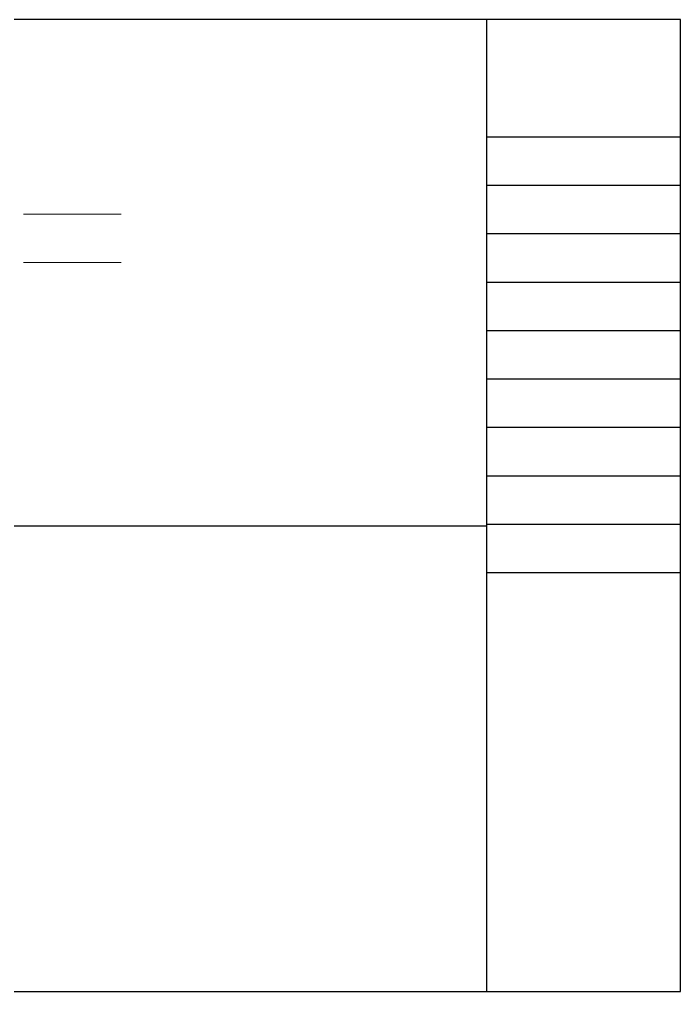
# Model space of a CAD drawing. Header units: millimetres. Extents: x -39780 to 216580, y 220 to 11660.
# Drawn here: x 8804 to 16580, y 220 to 11660 of the extents above; entities that cross this region are included whole.
import ezdxf

# ---------------------------------------------------------------- set-up
doc = ezdxf.new("R2010")
doc.units = ezdxf.units.MM
doc.layers.add('FRAME', color=7, linetype='CONTINUOUS', lineweight=25)
doc.layers.add('TAG', color=7, linetype='CONTINUOUS', lineweight=13)

msp = doc.modelspace()

# ---------------------------------------------------------------- linework, layer by layer
at = {"layer": 'FRAME'}
for p, q in [((16580, 11660), (220, 11660)), ((14300, 220), (14300, 11660)), ((16580, 220), (16580, 11660)), ((14300, 10280), (16580, 10280)), ((14300, 9710), (16580, 9710)), ((14300, 9140), (16580, 9140)), ((14300, 8570), (16580, 8570)), ((14300, 8000), (16580, 8000)), ((14300, 7430), (16580, 7430)), ((14300, 6860), (16580, 6860)), ((14300, 6290), (16580, 6290)), ((14300, 5720), (16580, 5720)), ((500, 5700), (14300, 5700)), ((14300, 5150), (16580, 5150)), ((220, 220), (16580, 220))]:
    msp.add_line(p, q, dxfattribs=at)
at = {"layer": 'TAG'}
for p, q in [((8850, 9370), (10000, 9370)), ((8850, 8800), (10000, 8800))]:
    msp.add_line(p, q, dxfattribs=at)

doc.saveas('drawing.dxf')
